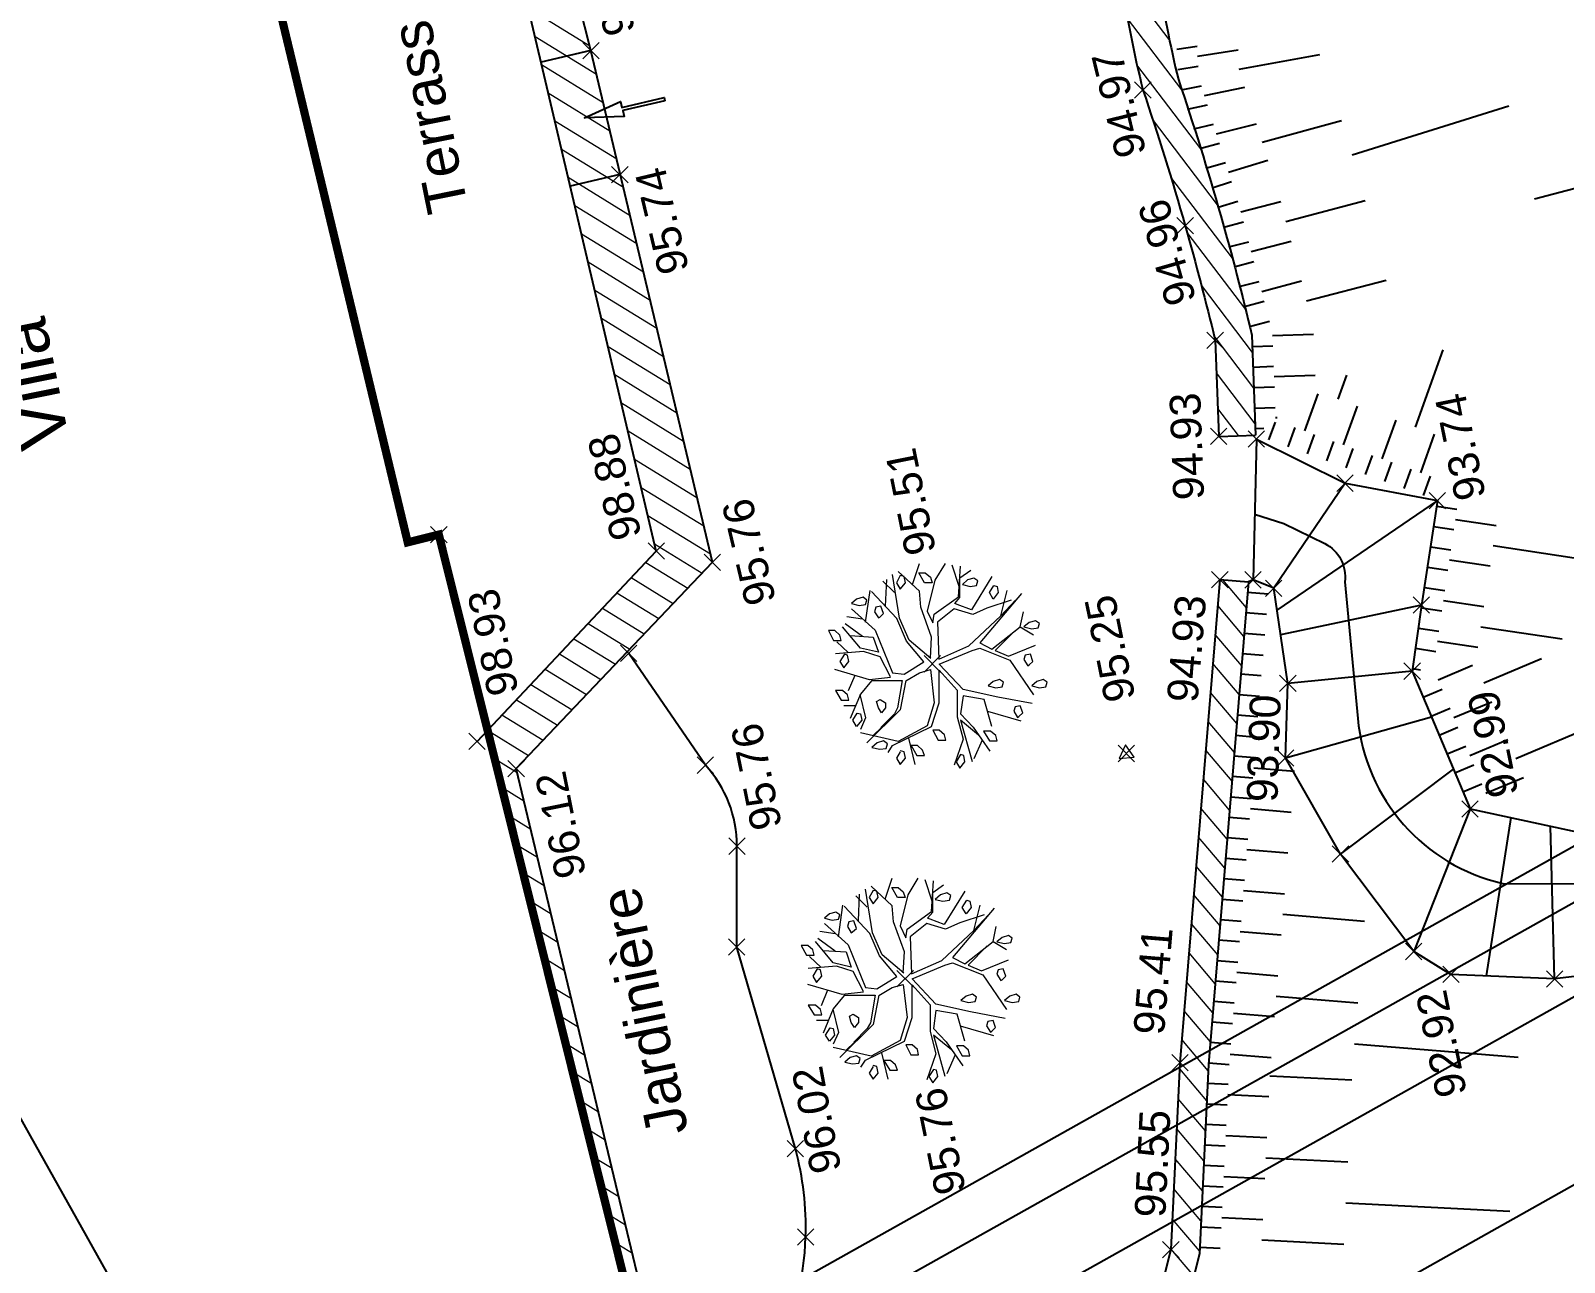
# Model space of a CAD drawing. Extents: x 947 to 1126, y 1788 to 2053.
# Drawn here: x 1026.14 to 1044.82, y 1947.64 to 1962.64 of the extents above; entities that cross this region are included whole.
import ezdxf
from ezdxf.enums import TextEntityAlignment as Align

# ---------------------------------------------------------------- set-up
doc = ezdxf.new("R2010")
doc.units = 0
doc.header["$LTSCALE"] = 2.5
doc.header["$PDMODE"] = 3
doc.header["$PDSIZE"] = 0.1
doc.linetypes.add('CONTINU', pattern=[0])
for name, color, linetype in [('PBO', 7, 'Continuous'), ('T_Bati', 7, 'Continuous'), ('T_Bordures_trottoir', 7, 'Continuous'), ('T_Murs', 7, 'Continuous'), ('T_Talus_barbules', 32, 'Continuous'), ('T_Textes', 7, 'Continuous')]:
    doc.layers.add(name, color=color, linetype=linetype)
for name, color, linetype, lineweight in [('T_Murs_Hachures', 7, 'Continuous', 0), ('T_Végétaux', 65, 'Continuous', 0), ('TOPOALT', 7, 'Continuous', 0), ('TOPOJIS', 7, 'Continuous', 0)]:
    doc.layers.add(name, color=color, linetype=linetype, lineweight=lineweight)
doc.styles.add('Arial', font='arial.ttf')

# ---------------------------------------------------------------- blocks, each defined once
blk = doc.blocks.new('PointTopo')
at = {"color": 0}
blk.add_point((0, 0), dxfattribs=at)
at = {"layer": 'TOPOALT', "style": 'Arial'}
blk.add_attdef('ALT', (0.125, -0.125), '', height=0.3750000000000001, dxfattribs=at)
blk = doc.blocks.new('gr01')
at = {"color": 0, "linetype": 'ByBlock'}
blk.add_lwpolyline([(-3.9139059993e-06, 0.0201500685203122), (0.5264771646945832, 0.0201366147649971), (0.5264483045238677, 0.0944274122477396), (0.9987509119096244, 0.0001939952301697), (0.526484947553584, -0.0942228927563065), (0.526484947553584, -0.0199320896677939), (3.9139059993e-06, -0.0201500685203122)], close=True, dxfattribs=at)
blk = doc.blocks.new('v024')
at = {"color": 0, "linetype": 'Continuous'}
for p, q in [((-0.2421875000000284, 0.966796875), (-0.15625, 1.220703125)), ((0.3281250000000568, 0.9433593749999858), (0.2421875000000284, 1.201171875)), ((0.3359374999999432, 1.048828125000014), (0.46875, 1.142578125)), ((-0.4609374999999716, 0.869140625), (-0.6015625000000568, 1.007812499999972)), ((-0.5703124999999432, 0.7011718750000284), (-0.5546875000000284, 1.027343749999972)), ((-0.8124999999999716, 0.5078125), (-0.7578125000000568, 0.8925781250000142)), ((0.8359375000000568, 0.5859375), (0.9140625000000568, 0.8925781250000142)), ((-0.8515624999999716, 0.5449218750000284), (-1.039062499999943, 0.5742187500000284)), ((1.070312500000057, 0.4511718749999716), (1.109375000000057, 0.6328125000000284)), ((-0.8515624999999716, 0.3339843749999716), (-1.062500000000028, 0.48828125)), ((-1.023437500000028, 0.13671875), (-1.164062499999972, 0.2675781250000142)), ((-0.9453125000000284, -0.1406250000000142), (-1.023437500000028, -0.3300781250000284)), ((-0.9375, -0.5117187500000142), (-1.078124999999943, -0.5117187500000142)), ((0.6718750000000284, -0.576171875), (1.078124999999943, -0.6953124999999716)), ((-0.6171874999999716, -0.7734374999999716), (-0.7187500000000568, -0.8730468750000142)), ((-0.2890625000000568, -0.9062500000000284), (-0.2109375000000568, -1.224609375000014)), ((0.6093749999999432, -0.927734375), (0.5078125, -1.158203124999986))]:
    blk.add_line(p, q, dxfattribs=at)
for points in [[(-0.02343749999994316, 0.068359375), (-0.007812500000028422, 0.3261718750000142), (-0.1406249999999432, 0.6914062500000284), (-0.15625, 0.8847656249999858), (-0.4140624999999432, 1.124999999999972)], [(0.15625, 1.220703125), (0.03124999999997158, 1.019531250000014), (-0.06249999999994316, 0.6425781250000284), (0.007812500000028422, 0.498046875), (0.02343749999994316, 0.6035156250000284), (0.3203125000000284, 0.8164062499999858), (0.3437499999999716, 1.19140625)], [(-0.01562500000005684, 0.06640625000002842), (-0.2812500000000284, 0.2871093750000142), (-0.3984375000000284, 0.556640625), (-0.4843750000000568, 1.087890625000014)], [(0.7265624999999432, 1.064453125), (0.4765625000000284, 0.6582031250000142), (0.3046874999999716, 0.7246093749999716), (0.2734375, 0.7363281250000142), (0.3359374999999432, 0.8085937500000284), (0.3359374999999432, 1.044921875)], [(-0.9843750000000284, 0.6718750000000284), (-0.6953124999999716, 0.41015625), (-0.4843750000000568, -0.107421875), (-0.3437499999999716, -0.126953125), (-0.1015624999999432, 0.02539062499998579), (-0.3125, 0.2773437500000142), (-0.4296875, 0.5507812500000142), (-0.7421875, 0.8828125000000142)], [(0.9609374999999432, 0.7773437499999858), (0.6640625, 0.6777343750000142), (0.4921874999999432, 0.6015624999999858), (0.2656249999999716, 0.6718750000000284), (0.06249999999994316, 0.5078125), (0.078125, 0.05664062500002842), (0.4453125000000568, 0.2207031249999858), (0.8359375000000568, 0.5859375), (1.015625, 0.7773437499999858)], [(1.085937499999972, 0.8554687499999858), (0.5781249999999716, 0.2578125000000142), (0.7265624999999432, 0.1796875000000142), (1.070312500000057, 0.4511718749999716), (1.234374999999943, 0.3535156249999716)], [(-0.9999999999999432, 0.3437499999999716), (-0.7187500000000568, 0.3261718750000142), (-0.6562499999999716, 0.1406250000000142), (-0.8750000000000568, 0.1914062499999858), (-1.09375, 0.4511718749999716)], [(0.9999999999999432, 0.3984375000000284), (0.7656249999999432, 0.1621093749999858), (0.9296874999999716, 0.09374999999998579), (1.257812500000028, 0.2285156250000142)], [(1.218750000000028, -0.4843749999999858), (0.7968750000000568, -0.4062499999999858), (0.3749999999999432, -0.3125), (0.08593750000002842, -0.001953124999971578), (0.4843750000000568, 0.1621093749999858), (0.5781249999999716, 0.1914062499999858), (0.9453125000000284, 0.04492187499998579), (1.234374999999943, -0.3769531249999858)], [(-0.5078125, -0.15625), (-0.6328125000000284, 0.08593750000002842), (-0.8359375000000568, 0.1523437499999858), (-1.179687500000028, 0.1230468749999858)], [(-0.007812500000028422, 0), (0, 0), (0, 0.009765625)], [(0, -0.009765625), (0, 0), (0.007812500000028422, 0)], [(-0.5078125, -0.166015625), (-0.7656249999999432, -0.1953125), (-1.187500000000057, -0.07031249999997158)], [(-0.3203125000000284, -0.205078125), (-0.15625, -0.107421875), (-0.02343749999994316, -0.07031249999997158), (0.02343749999994316, -0.4746093749999858), (-0.06249999999994316, -0.7539062499999716), (-0.4140624999999432, -0.9453125000000284), (-0.8750000000000568, -0.83984375)], [(-0.5390624999999716, -1.080078124999986), (-0.4843750000000568, -0.9941406250000284), (-0.007812500000028422, -0.7636718749999716), (0.08593750000002842, -0.4746093749999858), (0.08593750000002842, -0.078125), (0.3046874999999716, -0.3203125000000284), (0.3046874999999716, -0.6464843749999716), (0.3749999999999432, -0.91796875), (0.2656249999999716, -1.234375000000014)], [(-0.3984375000000284, -0.205078125), (-0.7421875, -0.205078125), (-0.8750000000000568, -0.3671874999999858), (-0.9999999999999432, -0.6660156249999716)], [(-0.8828124999999432, -0.3730468749999716), (-0.8124999999999716, -0.6582031250000142), (-0.8750000000000568, -0.80078125)], [(-0.3203125000000284, -0.2031250000000284), (-0.390625, -0.5605468750000142), (-0.7968750000000568, -0.9609375000000142)], [(-0.3984375000000284, -0.2031250000000284), (-0.3671875000000568, -0.2031250000000284), (-0.4218749999999716, -0.537109375), (-0.4609374999999716, -0.6093750000000142), (-0.625, -0.7753906250000142)], [(0.7265624999999432, -0.7636718749999716), (0.6328125000000284, -0.4355468749999858), (0.3749999999999432, -0.3886718750000284), (0.3437499999999716, -0.6074218749999716), (0.4999999999999716, -0.771484375), (0.703125, -1.062500000000028)], [(0.5625000000000568, -0.8671875000000284), (0.3437499999999716, -0.6875000000000142), (0.4843750000000568, -1.187499999999986)], [(-0.390625, -1.072265625000028), (-0.4375000000000284, -1.150390625000028), (-0.390625, -1.226562499999986), (-0.3281250000000568, -1.150390625000028), (-0.3437499999999716, -1.072265625000028), (-0.390625, -1.060546874999986)]]:
    blk.add_lwpolyline(points, dxfattribs=at)
for points in [[(-0.3281250000000568, 0.9882812499999716), (-0.3437499999999716, 1.064453125), (-0.390625, 1.07421875), (-0.4375000000000284, 0.9882812499999716), (-0.390625, 0.9101562499999716)], [(0, 0.9882812499999716), (-0.09375000000005684, 0.9882812499999716), (-0.1640625000000284, 1.107421875000014), (-0.08593750000002842, 1.107421875000014), (-0.02343749999994316, 1.0546875)], [(0.5546875000000284, 1.009765625000014), (0.5078125, 1.042968750000028), (0.4296875, 1.021484374999986), (0.3671875000000568, 0.9648437500000284), (0.4609374999999716, 0.9433593749999858), (0.5390624999999716, 0.9550781250000284)], [(0.7421875, 0.7890625000000284), (0.6953124999999716, 0.8671875000000284), (0.7500000000000284, 0.9531249999999858), (0.7890625000000284, 0.9433593749999858), (0.8046874999999432, 0.8671875000000284)], [(-0.7968750000000568, 0.7773437499999858), (-0.8437499999999432, 0.810546875), (-0.9218749999999432, 0.7890625000000284), (-0.9843750000000284, 0.7343749999999716), (-0.8906249999999716, 0.7109375000000284), (-0.8124999999999716, 0.7246093749999716)], [(-0.703125, 0.634765625), (-0.6562499999999716, 0.5585937499999716), (-0.6406250000000568, 0.5683593749999716), (-0.5937500000000284, 0.6113281249999858), (-0.625, 0.7011718750000284), (-0.6874999999999432, 0.6914062500000284)], [(-1.265625000000057, 0.4042968750000142), (-1.203124999999972, 0.283203125), (-1.109375000000057, 0.283203125), (-1.124999999999972, 0.3496093750000284), (-1.187500000000057, 0.4042968750000142)], [(1.304687500000057, 0.4921875000000142), (1.257812500000028, 0.5253906250000284), (1.179687500000028, 0.5019531250000142), (1.117187499999943, 0.44921875), (1.2109375, 0.4257812499999858), (1.2890625, 0.4375000000000284)], [(-1.015625, 0.029296875), (-1.031250000000057, 0.1054687500000284), (-1.070312500000057, 0.1171875), (-1.124999999999972, 0.029296875), (-1.078124999999943, -0.04687500000002842)], [(1.179687500000028, -0.01367187500001421), (1.226562500000057, 0.029296875), (1.195312499999943, 0.1191406249999716), (1.1328125, 0.1054687500000284), (1.117187499999943, 0.05273437500001421), (1.164062499999972, -0.02539062499998579)], [(-1.015625, -0.4433593750000142), (-1.031250000000057, -0.3769531249999858), (-1.09375, -0.3242187499999716), (-1.179687500000028, -0.3242187499999716), (-1.109375000000057, -0.4433593750000142)], [(0.8671875000000284, -0.224609375), (0.8203125, -0.1914062499999858), (0.7421875, -0.2128906250000284), (0.6796875000000568, -0.2675781250000142), (0.7734374999999716, -0.2910156250000284), (0.8515624999999716, -0.2792968749999858)], [(1.351562499999943, -0.1914062499999858), (1.273437499999943, -0.2128906250000284), (1.2109375, -0.2675781250000142), (1.304687500000057, -0.2910156250000284), (1.382812500000057, -0.2792968749999858), (1.398437499999972, -0.224609375)], [(-0.6562499999999716, -0.5351562500000284), (-0.6796875000000568, -0.458984375), (-0.6328125000000284, -0.4335937500000142), (-0.5703124999999432, -0.4746093749999858), (-0.5703124999999432, -0.5351562500000284), (-0.6171874999999716, -0.595703125)], [(1.070312500000057, -0.5097656249999716), (1.007812499999972, -0.5214843750000142), (0.9921875000000568, -0.576171875), (1.039062499999943, -0.654296875), (1.0546875, -0.6425781250000284), (1.101562500000028, -0.5976562499999716)], [(-0.9218749999999432, -0.7636718749999716), (-0.9687499999999716, -0.6875000000000142), (-0.9140625000000568, -0.5996093750000142), (-0.8750000000000568, -0.6093750000000142), (-0.859375, -0.6875000000000142)], [(0.08593750000002842, -0.8066406249999858), (0.007812500000028422, -0.8066406249999858), (0.07031249999997158, -0.9296874999999716), (0.1640625000000284, -0.9296874999999716), (0.1484374999999716, -0.8632812500000142)], [(0.625, -0.8203125), (0.6953124999999716, -0.9394531249999716), (0.7890625000000284, -0.9394531249999716), (0.7734374999999716, -0.8730468750000142), (0.7109375000000284, -0.8203125)], [(-0.546875, -0.9726562499999858), (-0.5937500000000284, -0.9394531249999716), (-0.6718750000000284, -0.9628906249999858), (-0.7343749999999716, -1.017578124999972), (-0.6406250000000568, -1.039062500000014), (-0.5625000000000568, -1.029296875000014)], [(-0.1796874999999432, -0.99609375), (-0.2578124999999432, -0.99609375), (-0.1874999999999716, -1.117187500000014), (-0.09375000000005684, -1.117187500000014), (-0.1171875, -1.050781249999986)], [(0.3437499999999716, -1.105468749999972), (0.2890625000000568, -1.193359374999972), (0.3359374999999432, -1.26953125), (0.3984375000000284, -1.193359374999972), (0.3828124999999716, -1.117187500000014)]]:
    blk.add_lwpolyline(points, close=True, dxfattribs=at)
blk = doc.blocks.new('t003')
at = {"color": 0}
blk.add_line((0, 0), (0, 0), dxfattribs=at)
blk.add_lwpolyline([(0.259834, -0.149954), (-5.3e-05, 0.3), (-0.259781, -0.150046)], close=True, dxfattribs=at)

msp = doc.modelspace()

# ---------------------------------------------------------------- hatches: boundary and pattern name
at = {"layer": 'T_Murs_Hachures'}
h = msp.add_hatch(dxfattribs=at)
h.set_pattern_fill('_U', color=256, scale=0.25, angle=-31.58987733058354, style=0, pattern_type=0)
h.set_pattern_definition([(328.4101226694165, (0, 0), (0.1309588549662613, 0.2129548738722027), [])])
h.paths.add_polyline_path([(1032.913941936557, 1947.350190690586), (1033.203294, 1946.136569), (1026.613351, 1942.441608), (1026.686829219813, 1942.299802757303), (1024.291294804854, 1941.032344105987), (1024.501745, 1940.634587), (1026.902128, 1941.904611), (1029.449782, 1943.333104), (1030.210325000003, 1943.789351000001), (1033.918404, 1945.861038), (1032.049608, 1953.654095), (1034.438896, 1956.166455), (1032.960538, 1962.39768), (1031.641437, 1967.592497), (1027.942871243584, 1967.841910485026), (1027.905998972346, 1967.422790329814), (1031.219588, 1967.064207), (1033.756385, 1956.302409), (1031.700732556302, 1954.120653568165), (1033.359939, 1947.462185)])
h = msp.add_hatch(dxfattribs=at)
h.set_pattern_fill('_U', color=256, scale=0.25, angle=-52.75033146648351, style=0, pattern_type=0)
h.set_pattern_definition([(307.2496685335165, (0, 0), (0.1990013760642204, 0.1513223457541771), [])])
edge = h.paths.add_edge_path()
edge.add_arc((1054.876450605836, 1965.627698751), 15.63974080458922, 172.2496685335165, 183.9988747060496)
edge.add_arc((1054.876450605836, 1965.627698751), 15.63974080458923, 183.9988747060496, 193.7172953323316)
edge.add_arc((1007.09122780067, 1950.848002100186), 34.4205995036462, 15.876598145324579, 18.76210124572259, ccw=False)
edge.add_arc((1007.09122780067, 1950.848002100186), 34.42059950364614, 13.478016267075873, 15.87659814532418, ccw=False)
edge.add_line((1040.563864, 1958.870489), (1040.607491, 1957.699622))
edge.add_line((1040.607491, 1957.699622), (1041.05717894858, 1957.716377563299))
edge.add_line((1041.05717894858, 1957.716377563299), (1041.011893226954, 1958.931761546248))
edge.add_arc((1007.09122780067, 1950.848002100185), 34.87059950364623, 13.40434286443532, 15.87659814532529)
edge.add_arc((1007.09122780064, 1950.848002100287), 34.87059950364691, 15.87659814515096, 18.72918520769545)
edge.add_arc((1054.876450605836, 1965.627698750999), 15.1897408045892, 183.9988747060466, 193.6433081403803, ccw=False)
edge.add_arc((1054.876450605836, 1965.627698750999), 15.18974080458924, 172.2496685335156, 183.9988747060482, ccw=False)
edge.add_line((1039.825466302755, 1967.676136501825), (1039.379577, 1967.736822))
h = msp.add_hatch(dxfattribs=at)
h.set_pattern_fill('_U', color=256, scale=0.25, angle=-49.71855906386084, style=0, pattern_type=0)
h.set_pattern_definition([(310.2814409361391, (0, 0), (0.1907194489345497, 0.1616356761303076), [])])
edge = h.paths.add_edge_path()
edge.add_line((1040.620696, 1955.955703), (1040.135097, 1950.072584))
edge.add_line((1040.135097, 1950.072584), (1040.023465, 1947.795635))
edge.add_line((1040.023465, 1947.795635), (1039.77979, 1946.829974))
edge.add_arc((1044.348297931212, 1946.176774497095), 4.614968505649922, 171.8630701578219, 181.5319766839223)
edge.add_arc((1044.348297931212, 1946.176774497095), 4.614968505649665, 181.5319766839252, 190.2594075355025)
edge.add_arc((1037.049690598671, 1945.601212711061), 2.768411412354696, 340.6702205200285, 354.8939383530215, ccw=False)
edge.add_arc((1037.049690598671, 1945.601212711061), 2.768411412354697, 321.1665959059834, 340.6702205200285, ccw=False)
edge.add_line((1039.206207, 1943.865258), (1038.322856, 1942.289957))
edge.add_line((1038.322856, 1942.289957), (1038.628135368504, 1942.118771407248))
edge.add_line((1038.628135368504, 1942.118771407248), (1039.497612297729, 1943.669330444466))
edge.add_arc((1037.049690598671, 1945.601212711061), 3.118411412354771, 321.7197511539045, 340.6702205200295)
edge.add_arc((1037.049690598554, 1945.601212710497), 3.118411412278996, 340.6702205305249, 355.8041423204381)
edge.add_arc((1044.348297931212, 1946.176774497095), 4.264968505649849, 181.5319766839216, 190.8622111959102, ccw=False)
edge.add_arc((1044.348297931212, 1946.176774497095), 4.264968505649884, 172.1056686132443, 181.5319766839278, ccw=False)
edge.add_line((1040.123748290695, 1946.762553200189), (1040.371341142858, 1947.743740278109))
edge.add_line((1040.371341142858, 1947.743740278109), (1040.484391158983, 1950.049612439903))
edge.add_line((1040.484391158983, 1950.049612439903), (1040.969509777647, 1955.926911533839))
edge.add_line((1040.969509777647, 1955.926911533839), (1040.620696, 1955.955703))
h = msp.add_hatch(dxfattribs=at)
h.set_pattern_fill('_U', color=256, scale=0.25, angle=-13.6565786639704, style=0, pattern_type=0)
h.set_pattern_definition([(346.3434213360296, (0, 0), (0.05902544855257708, 0.242932081914199), [])])
edge = h.paths.add_edge_path()
edge.add_line((1031.95505, 1915.994373), (1030.836037, 1918.211855))
edge.add_line((1030.836037, 1918.211855), (1029.406174, 1920.820785))
edge.add_line((1029.406174, 1920.820785), (1027.058018, 1924.655067))
edge.add_line((1027.058018, 1924.655067), (1024.867199, 1928.100221))
edge.add_line((1024.867199, 1928.100221), (1023.933827, 1929.485409))
edge.add_line((1023.933827, 1929.485409), (1021.996547, 1932.828962))
edge.add_line((1021.996547, 1932.828962), (1019.867426, 1936.32478))
edge.add_line((1019.867426, 1936.32478), (1018.199977203204, 1939.153424909724))
edge.add_arc((1019.451392717236, 1940.049222613699), 1.538991330452762, 192.6004340671122, 215.5961310766942, ccw=False)
edge.add_line((1017.949467824798, 1939.71349067795), (1017.179722, 1943.235418))
edge.add_line((1017.179722, 1943.235418), (1016.473614079994, 1946.315845833632))
edge.add_line((1016.473614079994, 1946.315845833632), (1015.448305435741, 1950.539891855232))
edge.add_line((1015.448305435741, 1950.539891855232), (1014.789161, 1950.399414))
edge.add_line((1014.789161, 1950.399414), (1015.695655, 1946.146))
edge.add_line((1015.695655, 1946.146), (1017.172372, 1939.539783))
edge.add_arc((1019.451392717237, 1940.0492226137), 2.335265327452313, 192.6004340671109, 214.640123751107)
edge.add_line((1017.53008, 1938.721811), (1023.066534, 1929.329821))
edge.add_line((1023.066534, 1929.329821), (1024.200945003197, 1927.66402208292))
edge.add_line((1024.200945003197, 1927.66402208292), (1026.382481752758, 1924.233464807811))
edge.add_line((1026.382481752758, 1924.233464807811), (1028.71710943901, 1920.421273064972))
edge.add_line((1028.71710943901, 1920.421273064972), (1030.131250827418, 1917.841028739145))
edge.add_line((1030.131250827418, 1917.841028739145), (1031.244162966657, 1915.635636454746))
edge.add_line((1031.244162966657, 1915.635636454746), (1031.95505, 1915.994373))

# ---------------------------------------------------------------- linework, layer by layer
for p, q in [((1032.960538, 1962.39768), (1032.352942100606, 1962.256203879057)), ((1033.312204, 1960.887384), (1032.708726663672, 1960.74686686895))]:
    msp.add_line(p, q)
at = {"layer": 'PBO'}
for p, direction in [((1035.774004562939, 1931.986040030542), (-0.4890660896326629, 0.8722467311325484)), ((1026.613351, 1942.441608), (0.8722467311325439, 0.4890660896326709)), ((1026.90679065378, 1941.91825996132), (0.8722467311325484, 0.4890660896326629)), ((1027.395856743412, 1941.046013230188), (0.8722467311325484, 0.4890660896326629)), ((1028.373988922678, 1939.301519767923), (0.8722467311325484, 0.4890660896326629))]:
    msp.add_xline(p, direction, dxfattribs=at)
at = {"layer": 'T_Bati', "linetype": 'Continuous', "const_width": 0.1, "flags": 128}
msp.add_lwpolyline([(1014.042496, 1963.964947), (1015.668102, 1957.297186), (1022.608248, 1958.958689), (1025.86537, 1945.580224), (1033.359939, 1947.462185), (1031.10696, 1956.503489), (1030.728532179883, 1956.40918955694), (1028.095816, 1967.361593)], close=True, dxfattribs=at)
at = {"layer": 'T_Bordures_trottoir', "flags": 128}
msp.add_lwpolyline([(1034.315211, 1945.570063), (1035.214997, 1946.471466, 0.1037618090329286), (1035.57482, 1947.949066, 0.07354268964024242), (1035.450763, 1949.025561), (1034.736476, 1951.481273), (1034.738234, 1952.709539, 0.1882961109522821), (1034.354949, 1953.695388), (1033.419807, 1955.056651)], format="xyb", dxfattribs=at)
at = {"layer": 'T_Murs'}
for p, q in [((1040.607491, 1957.699622), (1041.05717894858, 1957.716377563299)), ((1041.06652, 1957.667107), (1041.026141, 1955.952556)), ((1042.145635, 1957.130039), (1041.277024, 1955.849469)), ((1043.271282, 1956.91712), (1041.31652922323, 1955.584152911405)), ((1040.620696, 1955.955703), (1040.969509777647, 1955.926911533839)), ((1041.026141, 1955.952556), (1040.969509777647, 1955.926911533839)), ((1043.075419, 1955.645065), (1041.361337073152, 1955.283224514905)), ((1042.963834, 1954.840716), (1041.449463, 1954.691373)), ((1041.420978, 1953.783461), (1043.197273698615, 1954.285709509007)), ((1042.090493, 1952.61362), (1043.466380336776, 1953.645904318055)), ((1043.669323, 1953.163405), (1042.98283, 1951.426893)), ((1044.163597806295, 1953.05705768356), (1043.865847391338, 1951.129229310807)), ((1044.698372, 1951.092686), (1044.650635362146, 1952.952267521466))]:
    msp.add_line(p, q, dxfattribs=at)
at = {"layer": 'T_Murs', "flags": 128}
for points in [[(1033.918404, 1945.861038), (1032.049608, 1953.654095), (1034.438896, 1956.166455), (1032.960538, 1962.39768), (1031.641437, 1967.592497), (1029.44832, 1967.709468), (1026.347397, 1967.982273), (1026.49876, 1966.983607), (1026.583427363366, 1966.424986880795)], [(1031.573386, 1953.985495), (1033.756385, 1956.302409), (1031.219588, 1967.064207), (1028.124722, 1967.399121), (1027.905998972346, 1967.422790329814), (1027.942871243584, 1967.841910485026)], [(1041.06652, 1957.667107), (1042.145635, 1957.130039), (1043.271282, 1956.91712), (1043.075419, 1955.645065), (1042.963834, 1954.840716), (1043.669323, 1953.163405), (1045.271088, 1952.818772), (1048.100974, 1953.140735), (1048.3374, 1951.068678), (1046.834363, 1950.938883), (1046.707089, 1951.330695), (1044.698372, 1951.092686), (1043.435414, 1951.148123), (1042.98283, 1951.426893), (1042.090493, 1952.61362), (1041.420978, 1953.783461), (1041.449463, 1954.691373), (1041.277024, 1955.849469), (1041.026141, 1955.952556)]]:
    msp.add_lwpolyline(points, dxfattribs=at)
for points in [[(1039.379577, 1967.736822, 0.05131054170060009), (1039.274786, 1964.537032, 0.04243004442909611), (1039.682793, 1961.919025, -0.01259104772807572), (1040.198789, 1960.264321, -0.01046616992064842), (1040.563864, 1958.870489), (1040.607491, 1957.699622)], [(1039.825466302755, 1967.676136501825, 0.05131054170059837), (1039.723690439041, 1964.56841359667, 0.04210663762814191), (1040.115318927894, 1962.044792486938, -0.01244740190829187), (1040.631622906281, 1960.387425872257, -0.01078766708825134), (1041.011893226954, 1958.931761546248), (1041.05717894858, 1957.716377563299)], [(1041.045007435568, 1956.753652262134), (1041.402148630339, 1956.639305565649), (1041.898551611559, 1956.39388446172, -0.32570958148517), (1042.141948871449, 1955.928514317424), (1042.300898039789, 1954.265513671812, 0.3236649102239146), (1044.06817509195, 1952.255960912438), (1046.30108290836, 1952.245384413764, -0.3066284681246011), (1047.507487605954, 1951.420410012478)], [(1040.620696, 1955.955703), (1040.135097, 1950.072584), (1040.023465, 1947.795635), (1039.77979, 1946.829974, 0.04221361144163416), (1039.734979, 1946.053394, 0.03809901888492593), (1039.807116, 1945.354825, -0.06214248381726823), (1039.662044, 1944.684855, -0.08530664941117143), (1039.206207, 1943.865258), (1038.322856, 1942.289957)], [(1040.969509777647, 1955.926911533839), (1040.484391158983, 1950.049612439903), (1040.371341142858, 1947.743740278109), (1040.123748290695, 1946.762553200189, 0.04115323667766808), (1040.084853895993, 1946.062751197981, 0.04073333396373503), (1040.159743949546, 1945.373050728095, -0.06613033971309572), (1039.992314163743, 1944.569003289001, -0.08287598579361849), (1039.497612297729, 1943.669330444466), (1038.628135368504, 1942.118771407248)]]:
    msp.add_lwpolyline(points, format="xyb", dxfattribs=at)
at = {"layer": 'T_Talus_barbules'}
for p, q in [((1040.096236917647, 1962.415523523586), (1040.343661521096, 1962.451315500458)), ((1040.349672314074, 1962.329238293712), (1040.843692292229, 1962.40633732862)), ((1040.85471907015, 1962.173275879211), (1041.839087628008, 1962.349396696551)), ((1040.109087732347, 1962.16585402893), (1040.355653439102, 1962.207149939772)), ((1040.15362053423, 1961.921842042457), (1040.399208702893, 1961.968601548579)), ((1040.435850947745, 1961.851988787689), (1040.92595600983, 1961.950968725651)), ((1040.227976299176, 1961.683155594959), (1040.472461499566, 1961.735376154035)), ((1042.23338237392, 1961.129556935839), (1044.142873953905, 1961.724403055407)), ((1044.453940906351, 1960.592326825644), (1048.324064432445, 1961.603338147426)), ((1040.302332064122, 1961.44446914746), (1040.545587596406, 1961.502147098301)), ((1040.582103267134, 1961.385528579529), (1041.067289908212, 1961.506333891163)), ((1041.137389891211, 1961.283955960164), (1042.102088797438, 1961.547311272097)), ((1040.376687829068, 1961.205782699962), (1040.618587496653, 1961.26890599853)), ((1040.451043594014, 1960.967096252464), (1040.691462280683, 1961.035644447918)), ((1040.727853249518, 1960.919003385584), (1041.20711679558, 1961.061504099323)), ((1040.525399358959, 1960.728409804966), (1040.764213605288, 1960.802354079598)), ((1040.599755123906, 1960.489723357468), (1040.838441571404, 1960.564079122414)), ((1040.878018198184, 1960.433340080227), (1041.361783638946, 1960.55971649545)), ((1041.424971846557, 1960.317833775069), (1042.392502728081, 1960.570586605514)), ((1040.667729581609, 1960.249210512425), (1040.90961230199, 1960.312398720036)), ((1040.73091778922, 1960.007327792044), (1040.972800509601, 1960.070515999655)), ((1041.004394613407, 1959.949574639465), (1041.488160054169, 1960.075951054688)), ((1040.794105996832, 1959.765445071663), (1041.035988717213, 1959.828633279275)), ((1040.857294204443, 1959.523562351282), (1041.099176924824, 1959.586750558894)), ((1041.130771028629, 1959.465809198703), (1041.614536469391, 1959.592185613926)), ((1041.677724677003, 1959.350302893545), (1042.645255558527, 1959.603055723991)), ((1040.920482412055, 1959.281679630901), (1041.162365132436, 1959.344867838513)), ((1040.983670619666, 1959.03979691052), (1041.225553340047, 1959.102985118132)), ((1041.017044226129, 1958.793518372273), (1041.266870864229, 1958.80282701855)), ((1041.26221654109, 1958.9277403376), (1041.761869817291, 1958.946357630154)), ((1043.002182112793, 1957.811631269141), (1043.341721478705, 1958.752223114202)), ((1041.026352872406, 1958.543691734173), (1041.276179510506, 1958.55300038045)), ((1041.280833833644, 1958.4280870614), (1041.780487109845, 1958.446704353953)), ((1042.061590267731, 1958.151170635052), (1042.16794879533, 1958.445804994882)), ((1041.035661518682, 1958.293865096072), (1041.285488156783, 1958.303173742349)), ((1041.65667262351, 1957.765759554), (1041.819575473823, 1958.217032978894)), ((1041.04497016496, 1958.044038457972), (1041.29479680306, 1958.053347104249)), ((1042.126968546041, 1957.595989871044), (1042.296738228996, 1958.066285793574)), ((1041.219065840134, 1957.657938854951), (1041.297015491562, 1957.873874954913)), ((1041.299451126198, 1957.928433785199), (1041.320063436778, 1957.929201808616)), ((1042.597264468571, 1957.426220188088), (1042.767034151527, 1957.896516110619)), ((1041.054278811237, 1957.794211819872), (1041.158099606401, 1957.798080226643)), ((1041.454213801399, 1957.573054013473), (1041.539098642877, 1957.808201974739)), ((1041.689361762665, 1957.488169171995), (1041.774246604143, 1957.723317133261)), ((1043.067560391102, 1957.256450505132), (1043.237330074058, 1957.726746427663)), ((1041.92450972393, 1957.403284330517), (1042.009394565408, 1957.638432291783)), ((1042.159657685195, 1957.318399489039), (1042.244542526674, 1957.553547450305)), ((1042.394805646461, 1957.233514647562), (1042.479690487939, 1957.468662608827)), ((1042.629953607726, 1957.148629806084), (1042.714838449204, 1957.383777767349)), ((1042.865101568992, 1957.063744964606), (1042.94998641047, 1957.298892925871)), ((1043.100249530257, 1956.978860123128), (1043.185134371735, 1957.214008084393)), ((1043.261297822699, 1956.849690107191), (1043.508601577938, 1956.81307245237)), ((1043.224680167878, 1956.602386351952), (1043.471983923117, 1956.565768697131)), ((1043.490292750528, 1956.68942057475), (1043.984900261006, 1956.616185265108)), ((1043.188062513057, 1956.355082596712), (1043.435366268297, 1956.318464941892)), ((1043.948282606185, 1956.368881509869), (1044.937497627142, 1956.222410890585)), ((1043.417057440886, 1956.194813064272), (1043.911664951364, 1956.12157775463)), ((1043.151444858236, 1956.107778841473), (1043.398748613476, 1956.071161186652)), ((1040.959299811544, 1955.803215962863), (1041.208452509863, 1955.78265062989)), ((1043.114827203415, 1955.860475086234), (1043.362130958655, 1955.823857431413)), ((1043.078209548594, 1955.613171330995), (1043.325513303834, 1955.576553676174)), ((1043.343822131244, 1955.700205553793), (1043.838429641723, 1955.626970244152)), ((1040.938734478571, 1955.554063264543), (1041.187887176891, 1955.533497931571)), ((1040.918169145599, 1955.304910566224), (1041.167321843918, 1955.284345233252)), ((1043.041591893774, 1955.365867575756), (1043.288895649013, 1955.329249920935)), ((1043.801811986902, 1955.379666488912), (1044.791027007858, 1955.233195869629)), ((1040.897603812627, 1955.055757867905), (1041.146756510946, 1955.035192534933)), ((1043.004974238953, 1955.118563820516), (1043.252277994192, 1955.081946165695)), ((1043.270586821602, 1955.205598043315), (1043.765194332081, 1955.132362733673)), ((1042.968356584132, 1954.871260065277), (1043.066699426452, 1954.856698684069)), ((1043.279235292311, 1954.735659436363), (1043.699117130894, 1954.912264739982)), ((1043.837053421541, 1954.699067979673), (1044.538010559216, 1954.993895563884)), ((1040.877038479654, 1954.806605169586), (1041.126191177974, 1954.786039836613)), ((1040.856473146682, 1954.557452471267), (1041.105625845001, 1954.536887138294)), ((1043.097253270866, 1954.523509621677), (1043.327698813896, 1954.620436664848)), ((1040.83590781371, 1954.308299772947), (1041.085060512029, 1954.287734439975)), ((1043.194180314036, 1954.293064078648), (1043.424625857066, 1954.389991121818)), ((1043.473089378651, 1954.274768350303), (1043.933980464711, 1954.468622436643)), ((1043.291107357207, 1954.062618535618), (1043.521552900236, 1954.159545578788)), ((1044.224761594221, 1953.777285807553), (1045.14654376634, 1954.164993980234)), ((1040.815342480737, 1954.059147074628), (1041.064495179056, 1954.038581741656)), ((1043.388034400377, 1953.832172992588), (1043.618479943407, 1953.929100035758)), ((1043.666943464991, 1953.813877264243), (1044.127834551051, 1954.007731350583)), ((1040.794777147765, 1953.809994376309), (1041.043929846084, 1953.789429043337)), ((1040.774211814793, 1953.56084167799), (1041.023364513112, 1953.540276345017)), ((1041.033647179598, 1953.664852694177), (1041.531952576236, 1953.623722028232)), ((1043.484961443547, 1953.601727449558), (1043.715406986576, 1953.698654492728)), ((1043.860797551332, 1953.352986178184), (1044.321688637391, 1953.546840264524)), ((1043.581888486717, 1953.371281906528), (1043.812334029747, 1953.468208949698)), ((1040.75364648182, 1953.311688979671), (1041.002799180139, 1953.291123646698)), ((1040.992516513653, 1953.166547297539), (1041.490821910292, 1953.125416631594)), ((1040.733081148848, 1953.062536281351), (1040.982233847167, 1953.041970948379)), ((1040.712515815875, 1952.813383583032), (1040.961668514195, 1952.79281825006)), ((1040.951385847708, 1952.6682419009), (1041.449691244347, 1952.627111234956)), ((1040.691950482903, 1952.564230884713), (1040.941103181222, 1952.543665551741)), ((1040.671385149931, 1952.315078186394), (1040.92053784825, 1952.294512853421)), ((1040.650819816958, 1952.065925488075), (1040.899972515278, 1952.045360155102)), ((1040.910255181764, 1952.169936504262), (1041.408560578402, 1952.128805838317)), ((1041.38799524543, 1951.879653139998), (1042.384606038706, 1951.797391808108)), ((1040.630254483986, 1951.816772789756), (1040.879407182305, 1951.796207456783)), ((1040.869124515819, 1951.671631107623), (1041.367429912458, 1951.630500441679)), ((1040.609689151014, 1951.567620091436), (1040.858841849333, 1951.547054758464)), ((1040.589123818041, 1951.318467393117), (1040.83827651636, 1951.297902060145)), ((1040.827993849874, 1951.173325710985), (1041.326299246513, 1951.13219504504)), ((1040.568558485069, 1951.069314694798), (1040.817711183388, 1951.048749361825)), ((1040.547993152097, 1950.820161996479), (1040.797145850416, 1950.799596663506)), ((1041.30573391354, 1950.883042346721), (1042.302344706817, 1950.800781014832)), ((1040.527427819124, 1950.571009298159), (1040.776580517443, 1950.550443965187)), ((1040.786863183929, 1950.675020314347), (1041.285168580568, 1950.633889648402)), ((1040.506862486152, 1950.32185659984), (1040.756015184471, 1950.301291266868)), ((1042.261214040872, 1950.302475618193), (1044.254435627426, 1950.137952954414)), ((1040.486297153179, 1950.072703901521), (1040.735449851499, 1950.052138568549)), ((1040.745732517985, 1950.176714917708), (1041.244037914623, 1950.135584251764)), ((1040.473283703122, 1949.823054548655), (1040.722983787726, 1949.810812500263)), ((1041.228504981129, 1949.91117844578), (1042.227305319545, 1949.862210252212)), ((1040.716862763529, 1949.685962457961), (1041.216262932737, 1949.661478361177)), ((1040.46104165473, 1949.573354464051), (1040.710741739333, 1949.561112415659)), ((1040.448799606337, 1949.323654379447), (1040.698499690941, 1949.311412331055)), ((1040.436557557945, 1949.073954294844), (1040.686257642549, 1949.061712246451)), ((1040.692378666745, 1949.186562288753), (1041.191778835953, 1949.162078191969)), ((1041.179536787561, 1948.912378107365), (1042.178337125976, 1948.863409913796)), ((1040.424315509553, 1948.82425421024), (1040.674015594157, 1948.812012161848)), ((1040.667894569961, 1948.687162119546), (1041.167294739168, 1948.662678022761)), ((1040.412073461161, 1948.574554125636), (1040.661773545765, 1948.562312077244)), ((1040.399831412769, 1948.324854041032), (1040.649531497372, 1948.31261199264)), ((1042.153853029192, 1948.364009744589), (1044.151453706022, 1948.266073357451)), ((1040.643410473176, 1948.187761950338), (1041.142810642384, 1948.163277853554)), ((1040.387589364376, 1948.075153956428), (1040.63728944898, 1948.062911908036)), ((1040.375347315984, 1947.825453871824), (1040.625047400588, 1947.813211823432)), ((1041.130568593992, 1947.91357776895), (1042.129368932407, 1947.864609575381))]:
    msp.add_line(p, q, dxfattribs=at)

# ---------------------------------------------------------------- block references
at = {"layer": 'T_Bati', "rotation": 193.1075252599384}
msp.add_blockref('gr01', (1033.855577083703, 1961.806352801301), dxfattribs=at)
at = {"layer": 'T_Végétaux'}
for p in [(1037.117902, 1954.929532), (1036.787623, 1951.097027)]:
    msp.add_blockref('v024', p, dxfattribs=at)
at = {"layer": 'TOPOJIS'}
ref = msp.add_blockref('PointTopo', (1032.960538, 1962.39768), dxfattribs=dict(at, rotation=284.2477780623501))
ref.add_attrib('ALT', '95.74', (1033.503070133558, 1962.635457835622), dxfattribs={"layer": 'TOPOALT', "height": 0.375, "rotation": 104.2477780623493, "style": 'Arial'})
ref = msp.add_blockref('PointTopo', (1039.682793, 1961.919025), dxfattribs=dict(at, rotation=283.7172684297317))
ref.add_attrib('ALT', '94.97', (1039.728147713261, 1961.149665352008), dxfattribs={"layer": 'TOPOALT', "height": 0.3750000000000001, "rotation": 103.7172684297272, "style": 'Arial'})
ref = msp.add_blockref('PointTopo', (1033.312204, 1960.887384), dxfattribs=dict(at, rotation=283.3466574149043))
ref.add_attrib('ALT', '95.74', (1034.157672339443, 1959.727464267446), dxfattribs={"layer": 'TOPOALT', "height": 0.3750000000000001, "rotation": 103.3466574148987, "style": 'Arial'})
ref = msp.add_blockref('PointTopo', (1040.198789, 1960.264321), dxfattribs=dict(at, rotation=285.8766096023915))
ref.add_attrib('ALT', '94.96', (1040.337250771164, 1959.35899499003), dxfattribs={"layer": 'TOPOALT', "height": 0.375, "rotation": 105.8766096023888, "style": 'Arial'})
for p, rotation in [((1040.563864, 1958.870489), 283.4780285747489), ((1041.06652, 1957.667107), 333.5407906859317), ((1042.145635, 1957.130039), 349.288903741989), ((1031.10696, 1956.503489), 13.99241506736285), ((1041.026141, 1955.952556), 337.6624005607003), ((1041.277024, 1955.849469), 337.6624005607003), ((1043.075419, 1955.645065), 81.24669964373075), ((1033.419807, 1955.056651), 304.4877589935231), ((1042.963834, 1954.840716), 82.10193217666315), ((1041.449463, 1954.691373), 278.4690448636864), ((1034.738234, 1952.709539), 89.91838798375906), ((1042.090493, 1952.61362), 299.7830593314906), ((1034.736476, 1951.481273), 89.91799340566656), ((1043.435414, 1951.148123), 357.4866396832832), ((1044.698372, 1951.092686), 6.757360700928917), ((1035.57482, 1947.949066), 88.16178991601332)]:
    msp.add_blockref('PointTopo', p, dxfattribs=dict(at, rotation=rotation))
ref = msp.add_blockref('PointTopo', (1040.607491, 1957.699622), dxfattribs=dict(at, rotation=272.1338778455704))
ref.add_attrib('ALT', '94.93', (1040.429707148071, 1956.929966837834), dxfattribs={"layer": 'TOPOALT', "height": 0.3750000000000001, "rotation": 92.13387784556926, "style": 'Arial'})
ref = msp.add_blockref('PointTopo', (1043.271282, 1956.91712), dxfattribs=dict(at, rotation=81.24669964373075))
ref.add_attrib('ALT', '93.74', (1043.862708419689, 1956.964130851099), dxfattribs={"layer": 'TOPOALT', "height": 0.3750000000000001, "rotation": 101.3965643595789, "style": 'Arial'})
ref = msp.add_blockref('PointTopo', (1033.756385, 1956.302409), dxfattribs=dict(at, rotation=283.2637699274523))
ref.add_attrib('ALT', '98.88', (1033.578802523849, 1956.488674398619), dxfattribs={"layer": 'TOPOALT', "height": 0.3750000000000001, "rotation": 103.263769927453, "style": 'Arial'})
ref = msp.add_blockref('PointTopo', (1037.117902, 1954.929532), dxfattribs=dict(at, rotation=283.3466574149043))
ref.add_attrib('ALT', '95.51', (1037.165509795987, 1956.297386166398), dxfattribs={"layer": 'TOPOALT', "height": 0.3750000000000001, "rotation": 101.3965643595904, "style": 'Arial'})
ref = msp.add_blockref('PointTopo', (1034.438896, 1956.166455), dxfattribs=dict(at, rotation=283.3466574149043))
ref.add_attrib('ALT', '95.76', (1035.216658920785, 1955.695960381295), dxfattribs={"layer": 'TOPOALT', "height": 0.3750000000000001, "rotation": 103.3466574148987, "style": 'Arial'})
ref = msp.add_blockref('PointTopo', (1040.620696, 1955.955703), dxfattribs=dict(at, rotation=85.28144093613913))
ref.add_attrib('ALT', '94.93', (1040.347907401894, 1954.447255094583), dxfattribs={"layer": 'TOPOALT', "height": 0.375, "rotation": 85.28144093612964, "style": 'Arial'})
ref = msp.add_blockref('PointTopo', (1031.573386, 1953.985495), dxfattribs=dict(at, rotation=46.70458861105875))
ref.add_attrib('ALT', '98.93', (1032.079163319906, 1954.585107320066), dxfattribs={"layer": 'TOPOALT', "height": 0.3750000000000001, "rotation": 101.3965643596169, "style": 'Arial'})
ref = msp.add_blockref('PointTopo', (1039.480816, 1953.83731), dxfattribs=at)
ref.add_attrib('ALT', '95.25', (1039.593923819632, 1954.509381987623), dxfattribs={"layer": 'TOPOALT', "height": 0.3750000000000001, "rotation": 101.3965643595966, "style": 'Arial'})
ref = msp.add_blockref('PointTopo', (1041.420978, 1953.783461), dxfattribs=dict(at, rotation=88.20298102493072))
ref.add_attrib('ALT', '93.90', (1041.322089350972, 1953.239359931046), dxfattribs={"layer": 'TOPOALT', "height": 0.3750000000000001, "rotation": 88.20298102492941, "style": 'Arial'})
ref = msp.add_blockref('PointTopo', (1043.669323, 1953.163405), dxfattribs=dict(at, rotation=347.8574520988304))
ref.add_attrib('ALT', '92.99', (1044.258944474405, 1953.345537099766), dxfattribs={"layer": 'TOPOALT', "height": 0.3750000000000001, "rotation": 101.3965643595739, "style": 'Arial'})
ref = msp.add_blockref('PointTopo', (1034.354949, 1953.695388), dxfattribs=at)
ref.add_attrib('ALT', '95.76', (1035.288078508572, 1952.949242901348), dxfattribs={"layer": 'TOPOALT', "height": 0.3750000000000001, "rotation": 101.3965643595916, "style": 'Arial'})
at = {"layer": 'TOPOJIS', "color": 1, "linetype": 'CONTINU', "xscale": 0.3497957553710777, "yscale": 0.3497957553710777, "zscale": 0.3497957553710777, "rotation": 5.209811880566408}
msp.add_blockref('t003', (1039.480816, 1953.83731), dxfattribs=at)
at = {"layer": 'TOPOJIS'}
ref = msp.add_blockref('PointTopo', (1032.049608, 1953.654095), dxfattribs=dict(at, rotation=46.43829685818393))
ref.add_attrib('ALT', '96.12', (1032.90256662547, 1952.361203120102), dxfattribs={"layer": 'TOPOALT', "height": 0.3750000000000001, "rotation": 101.3965643595956, "style": 'Arial'})
ref = msp.add_blockref('PointTopo', (1040.135097, 1950.072584), dxfattribs=dict(at, rotation=85.28144093613913))
ref.add_attrib('ALT', '95.41', (1039.939676757979, 1950.400175911757), dxfattribs={"layer": 'TOPOALT', "height": 0.375, "rotation": 85.28144093612964, "style": 'Arial'})
ref = msp.add_blockref('PointTopo', (1042.98283, 1951.426893), dxfattribs=dict(at, rotation=328.3689262542447))
ref.add_attrib('ALT', '92.92', (1043.632318695414, 1949.695407092055), dxfattribs={"layer": 'TOPOALT', "height": 0.3750000000000001, "rotation": 101.3965643595858, "style": 'Arial'})
ref = msp.add_blockref('PointTopo', (1036.787623, 1951.097027), dxfattribs=dict(at, rotation=286.2180007035857))
ref.add_attrib('ALT', '95.76', (1037.529092363716, 1948.510172212141), dxfattribs={"layer": 'TOPOALT', "height": 0.3750000000000001, "rotation": 101.3965643595904, "style": 'Arial'})
ref = msp.add_blockref('PointTopo', (1035.450763, 1949.025561), dxfattribs=at)
ref.add_attrib('ALT', '96.02', (1036.011048686054, 1948.763746912361), dxfattribs={"layer": 'TOPOALT', "height": 0.3750000000000001, "rotation": 100.4804143969404, "style": 'Arial'})
ref = msp.add_blockref('PointTopo', (1040.023465, 1947.795635), dxfattribs=dict(at, rotation=87.19320668763663))
ref.add_attrib('ALT', '95.55', (1039.955616610051, 1948.179660035343), dxfattribs={"layer": 'TOPOALT', "height": 0.3750000000000001, "rotation": 87.1932066876356, "style": 'Arial'})

# ---------------------------------------------------------------- texts
at = {"layer": 'T_Textes', "style": 'Arial'}
for s, height, p in [('Terrasse', 0.5, (1031.341992571292, 1961.858836896778)), ('Villa', 0.6, (1026.634546321294, 1958.434626874441)), ('Jardinière', 0.5, (1033.991001355882, 1950.771286428743))]:
    msp.add_text(s, height=height, rotation=101.3965643596002, dxfattribs=at).set_placement(p, align=Align.BOTTOM_CENTER)

doc.saveas('drawing.dxf')
